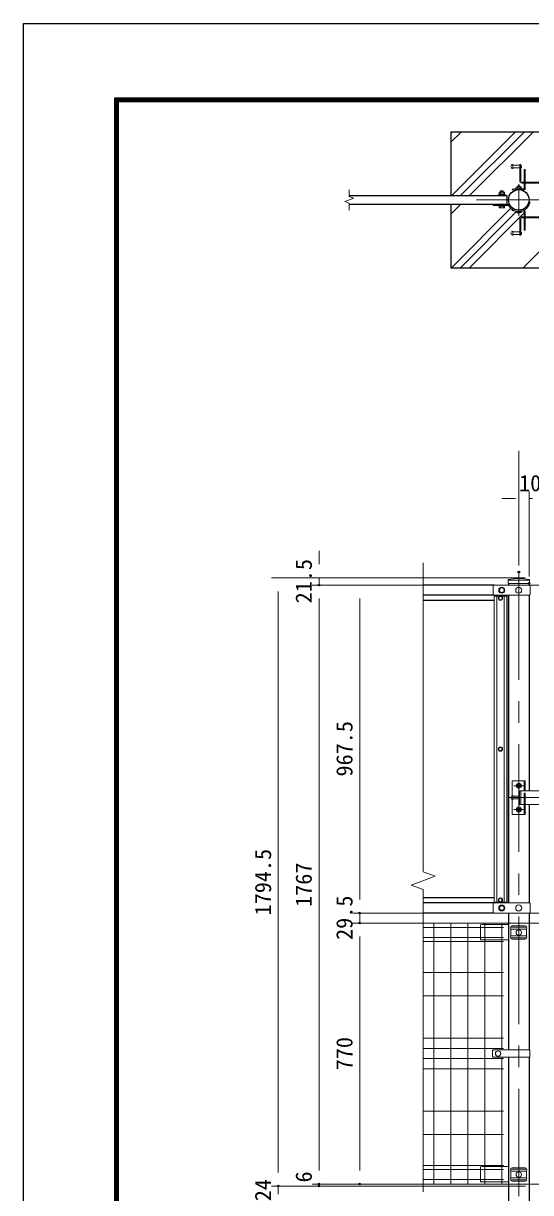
# Model space of a CAD drawing. Units: millimetres, scale not verified. Extents: x -4200 to 4200, y -2970 to 2970.
# Drawn here: x -4200 to -2704, y -480 to 2970 of the extents above; entities that cross this region are included whole.
import ezdxf
from ezdxf.enums import TextEntityAlignment as Align

# ---------------------------------------------------------------- set-up
doc = ezdxf.new("R2010")
doc.units = ezdxf.units.MM
doc.header["$LTSCALE"] = 10
doc.header["$PDMODE"] = 32
doc.header["$PDSIZE"] = 5
doc.linetypes.add('USER1', pattern=[50.8, 31.75, -6.35, 6.35, -6.35])
for name, color, linetype, lineweight in [('0-0_D-STR1', 1, 'Continuous', 25), ('0-1_D-STR-DIM', 7, 'Continuous', 13), ('0-3_Defpoints', 8, 'Continuous', 25), ('0-4_D-BMK', 2, 'USER1', 13), ('0-6_D-STR3', 3, 'Continuous', 13), ('0-8_D-DCR-HCH', 7, 'Continuous', 13), ('0-9_D-STR2', 7, 'Continuous', 13), ('0-A_D-STR4', 7, 'Continuous', 25), ('0-D_D-TTL', 7, 'Continuous', 25)]:
    doc.layers.add(name, color=color, linetype=linetype, lineweight=lineweight)
doc.styles.add('ＭＳ ゴシック', font='')
doc.styles.get('ＭＳ ゴシック').set_extended_font_data('MS Gothic')

msp = doc.modelspace()

# ---------------------------------------------------------------- linework, layer by layer
at = {"layer": '0-0_D-STR1'}
for p, q in [((-3239.03, 2436.31), (-2774.03, 2436.31)), ((-2812.03, 1312.83), (-3020.99, 1312.83)), ((-2769.28, 1318.04), (-2769.28, 1312.83)), ((-2708.78, 1318.04), (-2708.78, 1312.83)), ((-2812.03, 1282.83), (-3020.99, 1282.83)), ((-2774.03, 1282.83), (-2774.03, 375.34)), ((-2769.28, 1282.83), (-2769.28, 375.34)), ((-2708.78, 1282.83), (-2708.78, 705.83)), ((-2812.03, 1267.83), (-3020.99, 1267.83)), ((-2708.78, 665.83), (-2708.78, 375.34)), ((-2812.03, 390.33), (-3020.99, 390.33)), ((-2812.03, 375.33), (-3020.99, 375.33)), ((-2812.04, 345.33), (-3020.99, 345.33)), ((-2769.28, 345.33), (-2769.28, -58.66)), ((-2708.78, 345.33), (-2708.78, -58.66)), ((-2769.28, -79.66), (-2769.28, -784.17)), ((-2708.78, -79.66), (-2708.78, -784.17))]:
    msp.add_line(p, q, dxfattribs=at)
msp.add_lwpolyline([(-3239.03, 2462.31), (-2774.03, 2462.31), (-2774.03, 2436.31)], dxfattribs=at)
msp.add_circle((-2739.03, 2449.31), 30.25, dxfattribs=at)
at = {"layer": '0-1_D-STR-DIM'}
for p, q in [((-3252.24, 2444.5), (-3225.82, 2454.12)), ((-3239.03, 2458.93), (-3239.03, 2479.31)), ((-3225.82, 2454.12), (-3239.03, 2458.93)), ((-3239.03, 2439.69), (-3252.24, 2444.5)), ((-3239.03, 2419.31), (-3239.03, 2439.69)), ((-2739.03, 1371.07), (-2739.03, 1708.57)), ((-2708.78, 1338.04), (-2708.78, 1588.57)), ((-2748.78, 1568.57), (-2788.78, 1568.57)), ((-2708.78, 1568.57), (-2698.78, 1568.57)), ((-3328.12, 1374.33), (-3328.12, 1414.33)), ((-3020.99, 466.48), (-3020.99, 1378.83)), ((-2719.98, 1334.33), (-3468.12, 1334.33)), ((-2719.98, 1334.33), (-3348.12, 1334.33)), ((-2623.23, 1312.83), (-3348.12, 1312.83)), ((-2623.23, 1312.83), (-3348.12, 1312.83)), ((-3328.12, 1334.33), (-3328.12, 1312.83)), ((-2623.23, 1312.83), (-3228.12, 1312.83)), ((-3448.12, 1294.33), (-3448.12, -420.17)), ((-3328.12, 1272.83), (-3328.12, 1232.83)), ((-3328.12, 1272.83), (-3328.12, -414.17)), ((-3208.12, 1272.83), (-3208.12, 385.33)), ((-3056.23, 428), (-2985.75, 453.65)), ((-2985.75, 453.65), (-3020.99, 466.48)), ((-3208.12, 385.33), (-3208.12, 425.33)), ((-3020.99, 415.18), (-3056.23, 428)), ((-3020.99, -477.45), (-3020.99, 415.18)), ((-2623.23, 345.33), (-3228.12, 345.33)), ((-2623.23, 345.33), (-3228.12, 345.33)), ((-3208.12, 345.33), (-3208.12, 315.83)), ((-2651.28, 315.83), (-3228.12, 315.83)), ((-2651.28, 315.83), (-3228.12, 315.83)), ((-3208.12, 275.83), (-3208.12, 235.83)), ((-3208.12, 275.83), (-3208.12, -414.17)), ((-3328.12, -414.17), (-3328.12, -374.17)), ((-3448.12, -420.17), (-3448.12, -380.17)), ((-2718.78, -460.17), (-3468.12, -460.17)), ((-2718.78, -460.17), (-3468.12, -460.17)), ((-3448.12, -460.17), (-3448.12, -484.17)), ((-2651.28, -454.17), (-3348.12, -454.17)), ((-2651.28, -454.17), (-3348.12, -454.17)), ((-2718.78, -460.17), (-3348.12, -460.17)), ((-3328.12, -454.17), (-3328.12, -460.17)), ((-2651.28, -454.17), (-3228.12, -454.17))]:
    msp.add_line(p, q, dxfattribs=at)
at = {"layer": '0-3_Defpoints'}
for p in [(-2739.03, 1351.07), (-3328.12, 1312.83), (-2708.78, 1318.04), (-3208.12, 345.33), (-3208.12, 315.83), (-3448.12, -460.17), (-3328.12, -454.17), (-3328.12, -460.17), (-3208.12, -454.17)]:
    msp.add_point(p, dxfattribs=at)
at = {"layer": '0-4_D-BMK'}
for p, q in [((-2739.03, 2496.09), (-2739.03, 2402.54)), ((-2864.03, 2449.31), (-2614.03, 2449.31)), ((-2739.03, 1351.07), (-2739.03, -794.75)), ((-2739.03, 732.83), (-2739.03, 638.83)), ((-2753.15, 720.83), (-2724.91, 720.83)), ((-2767.99, 685.83), (-2646.94, 685.83)), ((-2753.15, 650.83), (-2724.91, 650.83))]:
    msp.add_line(p, q, dxfattribs=at)
at = {"layer": '0-6_D-STR3'}
for p, q in [((-2756.28, 2553.79), (-2756.28, 2541.79)), ((-2736.28, 2553.79), (-2733.28, 2553.79)), ((-2736.28, 2553.79), (-2736.28, 2504.79)), ((-2733.28, 2553.79), (-2733.28, 2504.79)), ((-2736.28, 2551.79), (-2756.28, 2551.79)), ((-2736.28, 2543.79), (-2756.28, 2543.79)), ((-2731.28, 2550.29), (-2733.28, 2550.29)), ((-2731.28, 2545.29), (-2733.28, 2545.29)), ((-2731.28, 2550.29), (-2731.28, 2545.29)), ((-2723.03, 2501.91), (-2723.03, 2538.55)), ((-2723.03, 2538.55), (-2720.03, 2538.55)), ((-2720.03, 2501.91), (-2720.03, 2538.55)), ((-2746.53, 2481.16), (-2746.53, 2486.96)), ((-2744.81, 2487.66), (-2733.26, 2487.66)), ((-2743.03, 2489.28), (-2741.95, 2490.36)), ((-2735.03, 2489.28), (-2743.03, 2489.28)), ((-2743.03, 2489.28), (-2743.03, 2487.66)), ((-2742.78, 2481.16), (-2742.78, 2486.96)), ((-2741.95, 2487.66), (-2741.95, 2490.36)), ((-2736.11, 2490.36), (-2741.95, 2490.36)), ((-2736.11, 2487.66), (-2736.11, 2490.36)), ((-2735.03, 2489.28), (-2736.11, 2490.36)), ((-2735.28, 2481.16), (-2735.28, 2486.96)), ((-2735.03, 2489.28), (-2735.03, 2487.66)), ((-2731.53, 2481.16), (-2731.53, 2486.96)), ((-2730.28, 2501.79), (-2653.28, 2501.79)), ((-2730.28, 2498.79), (-2653.28, 2498.79)), ((-2723.03, 2514.55), (-2720.03, 2514.55)), ((-2723.03, 2483.05), (-2723.03, 2498.91)), ((-2723.03, 2491.55), (-2720.03, 2491.55)), ((-2720.03, 2483.05), (-2720.03, 2498.91)), ((-2778.03, 2463.91), (-2800.03, 2463.91)), ((-2800.03, 2462.31), (-2800.03, 2463.91)), ((-2800.03, 2462.31), (-2800.03, 2463.91)), ((-2778.03, 2462.31), (-2800.03, 2462.31)), ((-2781.33, 2465.91), (-2796.73, 2465.91)), ((-2796.73, 2463.91), (-2796.73, 2465.91)), ((-2781.33, 2463.91), (-2796.73, 2463.91)), ((-2796.53, 2465.91), (-2796.53, 2471.71)), ((-2796.53, 2465.91), (-2781.53, 2465.91)), ((-2794.81, 2472.41), (-2783.26, 2472.41)), ((-2793.03, 2475.01), (-2792.03, 2476.01)), ((-2793.03, 2472.41), (-2793.03, 2475.01)), ((-2792.78, 2465.91), (-2792.78, 2471.71)), ((-2792.03, 2472.41), (-2792.03, 2476.01)), ((-2792.03, 2476.01), (-2786.03, 2476.01)), ((-2786.03, 2472.41), (-2786.03, 2476.01)), ((-2785.28, 2465.91), (-2785.28, 2471.71)), ((-2785.03, 2472.41), (-2785.03, 2475.01)), ((-2781.53, 2465.91), (-2781.53, 2471.71)), ((-2781.33, 2463.91), (-2781.33, 2465.91)), ((-2778.03, 2462.31), (-2778.03, 2463.91)), ((-2778.03, 2462.31), (-2778.03, 2463.91)), ((-2757.48, 2477.85), (-2758.03, 2480.8)), ((-2748.03, 2479.56), (-2730.03, 2479.56)), ((-2731.33, 2481.16), (-2746.73, 2481.16)), ((-2746.53, 2481.16), (-2731.53, 2481.16)), ((-2730.03, 2481.16), (-2730.03, 2479.56)), ((-2814.03, 2432.61), (-2814.03, 2435.81)), ((-2770.4, 2435.81), (-2814.03, 2435.81)), ((-2770.4, 2432.61), (-2814.03, 2432.61)), ((-2798.03, 2432.61), (-2798.03, 2431.01)), ((-2798.03, 2431.01), (-2780.03, 2431.01)), ((-2796.53, 2435.81), (-2796.53, 2436.31)), ((-2796.53, 2435.81), (-2781.53, 2435.81)), ((-2796.53, 2426.59), (-2796.53, 2431.01)), ((-2796.53, 2431.01), (-2781.53, 2431.01)), ((-2794.66, 2425.51), (-2783.4, 2425.51)), ((-2792.79, 2426.59), (-2792.79, 2431.01)), ((-2792.78, 2435.81), (-2792.78, 2436.31)), ((-2785.28, 2435.81), (-2785.28, 2436.31)), ((-2785.27, 2426.59), (-2785.27, 2431.01)), ((-2781.53, 2435.81), (-2781.53, 2436.31)), ((-2781.53, 2426.59), (-2781.53, 2431.01)), ((-2757.48, 2420.78), (-2758.03, 2417.83)), ((-2746.93, 2415.36), (-2731.13, 2415.36)), ((-2723.03, 2415.57), (-2723.03, 2399.71)), ((-2720.03, 2415.57), (-2720.03, 2399.71)), ((-2708.84, 2443.47), (-2705.7, 2442.86)), ((-2748.03, 2413.16), (-2748.03, 2414.26)), ((-2748.03, 2413.16), (-2730.03, 2413.16)), ((-2736.28, 2344.83), (-2736.28, 2393.83)), ((-2733.28, 2344.83), (-2733.28, 2393.83)), ((-2730.28, 2399.83), (-2653.28, 2399.83)), ((-2730.28, 2396.83), (-2653.28, 2396.83)), ((-2730.03, 2413.16), (-2730.03, 2414.26)), ((-2723.03, 2407.07), (-2720.03, 2407.07)), ((-2723.03, 2396.71), (-2723.03, 2360.07)), ((-2723.03, 2384.07), (-2720.03, 2384.07)), ((-2720.03, 2396.71), (-2720.03, 2360.07)), ((-2756.28, 2344.83), (-2756.28, 2356.83)), ((-2736.28, 2354.83), (-2756.28, 2354.83)), ((-2736.28, 2346.83), (-2756.28, 2346.83)), ((-2731.28, 2353.33), (-2733.28, 2353.33)), ((-2731.28, 2348.33), (-2733.28, 2348.33)), ((-2731.28, 2348.33), (-2731.28, 2353.33)), ((-2723.03, 2360.07), (-2720.03, 2360.07)), ((-2736.28, 2344.83), (-2733.28, 2344.83)), ((-2812.03, 1312.83), (-2707.7, 1312.83)), ((-2770.48, 1318.04), (-2770.48, 1328.91)), ((-2770.48, 1318.04), (-2707.58, 1318.04)), ((-2769.28, 1327.83), (-2708.78, 1327.83)), ((-2707.58, 1318.04), (-2707.58, 1328.91)), ((-2814.03, 1310.83), (-2814.03, 1284.83)), ((-2812.03, 1282.83), (-2707.7, 1282.83)), ((-2812.03, 1280.58), (-2774.03, 1280.58)), ((-2812.03, 1280.58), (-2812.03, 377.58)), ((-2804.03, 1280.58), (-2804.03, 377.58)), ((-2782.03, 1280.58), (-2782.03, 377.58)), ((-2774.03, 1280.58), (-2774.03, 377.58)), ((-2705.7, 1310.83), (-2705.7, 1284.83)), ((-2758.03, 735.83), (-2720.03, 735.83)), ((-2758.03, 691.27), (-2758.03, 735.83)), ((-2739.03, 728.91), (-2746.03, 724.87)), ((-2746.03, 716.79), (-2746.03, 724.87)), ((-2739.03, 728.91), (-2732.03, 724.87)), ((-2732.03, 716.79), (-2732.03, 724.87)), ((-2723.03, 705.83), (-2723.03, 735.83)), ((-2720.03, 705.83), (-2720.03, 735.83)), ((-2756.38, 679.83), (-2756.38, 691.83)), ((-2739.03, 712.74), (-2746.03, 716.79)), ((-2739.03, 712.74), (-2732.03, 716.79)), ((-2736.38, 705.83), (-2736.38, 665.83)), ((-2736.38, 705.83), (-2673.38, 705.83)), ((-2733.38, 705.83), (-2733.38, 665.83)), ((-2723.03, 698.83), (-2720.03, 698.83)), ((-2723.03, 698.83), (-2723.03, 635.83)), ((-2720.03, 698.83), (-2720.03, 635.83)), ((-2758.03, 635.83), (-2758.03, 680.38)), ((-2736.38, 689.83), (-2756.38, 689.83)), ((-2736.38, 681.83), (-2756.38, 681.83)), ((-2739.03, 658.91), (-2746.03, 654.87)), ((-2739.03, 658.91), (-2732.03, 654.87)), ((-2736.38, 665.83), (-2723.03, 665.83)), ((-2720.03, 665.83), (-2673.38, 665.83)), ((-2758.03, 635.83), (-2720.03, 635.83)), ((-2746.03, 654.87), (-2746.03, 646.79)), ((-2739.03, 642.74), (-2746.03, 646.79)), ((-2739.03, 642.74), (-2732.03, 646.79)), ((-2732.03, 654.87), (-2732.03, 646.79)), ((-2814.03, 373.33), (-2814.03, 347.33)), ((-2812.03, 377.58), (-2774.03, 377.58)), ((-2812.03, 375.33), (-2707.7, 375.33)), ((-2812.03, 345.33), (-2707.7, 345.33)), ((-2705.7, 373.33), (-2705.7, 347.33)), ((-2847.03, 311.83), (-2852.03, 310.83)), ((-2852.03, 310.83), (-2852.03, 267.01)), ((-2847.03, 311.83), (-2771.16, 311.83)), ((-2771.16, 311.83), (-2769.28, 310.91)), ((-2762.23, 303.83), (-2715.82, 303.83)), ((-2762.23, 297.83), (-2762.23, 277.83)), ((-2762.23, 297.83), (-2715.82, 297.83)), ((-2762.23, 277.83), (-2715.82, 277.83)), ((-2758.23, 307.83), (-2719.82, 307.83)), ((-2715.82, 297.83), (-2715.82, 277.83)), ((-2771.24, 266.01), (-2851.03, 266.01)), ((-2769.28, 266.43), (-2771.24, 266.01)), ((-2762.23, 271.83), (-2715.82, 271.83)), ((-2758.23, 267.83), (-2719.82, 267.83)), ((-2816.03, -60.66), (-2816.03, -77.66)), ((-2706.48, -58.66), (-2814.03, -58.66)), ((-2706.48, -58.66), (-2706.48, -79.66)), ((-2706.48, -79.66), (-2814.03, -79.66)), ((-2847.03, -402.17), (-2852.03, -403.17)), ((-2852.03, -403.17), (-2852.03, -446.99)), ((-2847.03, -402.17), (-2771.16, -402.17)), ((-2771.16, -402.17), (-2769.28, -403.09)), ((-2762.23, -410.17), (-2715.82, -410.17)), ((-2758.23, -406.17), (-2719.82, -406.17)), ((-2771.24, -447.99), (-2851.03, -447.99)), ((-2769.28, -447.57), (-2771.24, -447.99)), ((-2762.23, -416.17), (-2762.23, -436.17)), ((-2762.23, -416.17), (-2715.82, -416.17)), ((-2762.23, -436.17), (-2715.82, -436.17)), ((-2762.23, -442.17), (-2715.82, -442.17)), ((-2758.23, -446.17), (-2719.82, -446.17)), ((-2715.82, -416.17), (-2715.82, -436.17))]:
    msp.add_line(p, q, dxfattribs=at)
for points in [[(-2793.03, 2475.01), (-2785.03, 2475.01), (-2786.03, 2476.01)], [(-2730.03, 2481.16), (-2748.03, 2481.16), (-2748.03, 2479.56)], [(-2798.03, 2432.61), (-2780.03, 2432.61), (-2780.03, 2431.01)]]:
    msp.add_lwpolyline(points, dxfattribs=at)
for points in [[(-2798.8, 1274.33), (-2795.92, 1279.33), (-2790.14, 1279.33), (-2787.26, 1274.33), (-2790.14, 1269.33), (-2795.92, 1269.33)], [(-2796.53, 1297.83), (-2792.79, 1304.33), (-2785.27, 1304.33), (-2781.53, 1297.83), (-2785.27, 1291.33), (-2792.79, 1291.33)], [(-2798.8, 829.08), (-2795.92, 834.08), (-2790.14, 834.08), (-2787.26, 829.08), (-2790.14, 824.08), (-2795.92, 824.08)], [(-2798.8, 383.83), (-2795.92, 388.83), (-2790.14, 388.83), (-2787.26, 383.83), (-2790.14, 378.83), (-2795.92, 378.83)], [(-2796.53, 360.33), (-2792.79, 366.83), (-2785.27, 366.83), (-2781.53, 360.33), (-2785.27, 353.83), (-2792.79, 353.83)]]:
    msp.add_lwpolyline(points, close=True, dxfattribs=at)
for centre, radius in [((-2793.03, 1274.33), 6.25), ((-2789.03, 1297.83), 9), ((-2793.03, 1274.33), 5), ((-2789.03, 1297.83), 6.5), ((-2739.03, 1297.83), 9), ((-2793.03, 829.08), 6.25), ((-2793.03, 829.08), 5), ((-2739.03, 720.83), 7), ((-2739.03, 720.83), 4), ((-2739.03, 720.83), 3.5), ((-2739.03, 650.83), 7), ((-2739.03, 650.83), 4), ((-2739.03, 650.83), 3.5), ((-2793.03, 383.83), 6.25), ((-2793.03, 383.83), 5), ((-2789.03, 360.33), 9), ((-2789.03, 360.33), 6.5), ((-2739.03, 360.33), 9), ((-2739.03, 287.83), 8), ((-2800.03, -69.16), 8), ((-2739.03, -426.17), 8)]:
    msp.add_circle(centre, radius, dxfattribs=at)
for centre, radius, start, end in [((-2756.28, 2547.79), 6, 90, 270), ((-2744.65, 2484.82), 2.85, 48.83491, 131.16509), ((-2739.03, 2477.27), 10.39, 68.85295, 111.14705), ((-2730.28, 2504.79), 6, 180, 270), ((-2733.4, 2484.82), 2.85, 48.86505, 131.13495), ((-2730.28, 2504.79), 3, 180, 270), ((-2794.65, 2469.57), 2.85, 48.83491, 131.16509), ((-2789.03, 2462.02), 10.39, 68.85295, 111.14705), ((-2783.4, 2469.57), 2.85, 48.86505, 131.13495), ((-2739.03, 2379.56), 103, 94.17572, 100.63), ((-2739.03, 2379.56), 100, 82.02413, 100.63), ((-2739.03, 2379.56), 103, 82.02413, 85.82428), ((-2724.53, 2483.05), 4.5, 262.02413, 0), ((-2724.53, 2483.05), 1.5, 262.02413, 0), ((-2794.66, 2427.67), 2.16, 210, 330), ((-2789.03, 2432.59), 7.08, 237.93138, 302.06862), ((-2783.4, 2427.67), 2.16, 210, 330), ((-2770.4, 2429.41), 6.4, 32.38911, 90), ((-2770.4, 2429.41), 3.2, 32.38911, 90), ((-2739.03, 2449.31), 33.95, 212.38911, 349.04288), ((-2739.03, 2449.31), 30.75, 212.38911, 349.04288), ((-2739.03, 2519.06), 103, 259.37, 265.3625), ((-2739.03, 2519.06), 100, 259.37, 259.41144), ((-2739.03, 2519.06), 100, 259.37, 259.41144), ((-2746.93, 2414.26), 1.1, 90, 180), ((-2731.13, 2414.26), 1.1, 0, 90), ((-2739.03, 2519.06), 103, 274.6375, 277.97587), ((-2724.53, 2415.57), 1.5, 0, 97.97587), ((-2724.53, 2415.57), 4.5, 0, 64.1175), ((-2739.03, 2427.44), 16.88, 237.77316, 302.22684), ((-2730.28, 2393.83), 6, 90, 180), ((-2730.28, 2393.83), 3, 90, 180), ((-2756.28, 2350.83), 6, 90, 270), ((-2812.03, 1310.83), 2, 90, 180), ((-2739.03, 1172.04), 160, 78.66399, 101.33601), ((-2707.7, 1310.83), 2, 0, 90), ((-2812.03, 1284.83), 2, 180, 270), ((-2707.7, 1284.83), 2, 270, 0), ((-2755.28, 685.83), 6.1, 100.38886, 259.61115), ((-2812.03, 373.33), 2, 90, 180), ((-2812.03, 347.33), 2, 180, 270), ((-2707.7, 373.33), 2, 0, 90), ((-2707.7, 347.33), 2, 270, 0), ((-2756.98, 300.83), 6.05, 150.26731, 209.73269), ((-2756.96, 274.83), 6.07, 150.37394, 209.62606), ((-2758.23, 303.83), 4, 90, 180), ((-2719.82, 303.83), 4, 0, 90), ((-2721.08, 300.83), 6.05, 330.26731, 29.73269), ((-2721.1, 274.83), 6.07, 330.37394, 29.62606), ((-2851.03, 267.01), 1, 180, 270), ((-2758.23, 271.83), 4, 180, 270), ((-2719.82, 271.83), 4, 270, 0), ((-2814.03, -60.66), 2, 90, 180), ((-2814.03, -77.66), 2, 180, 270), ((-2756.98, -413.17), 6.05, 150.26731, 209.73269), ((-2758.23, -410.17), 4, 90, 180), ((-2719.82, -410.17), 4, 0, 90), ((-2721.08, -413.17), 6.05, 330.26731, 29.73269), ((-2851.03, -446.99), 1, 180, 270), ((-2756.96, -439.17), 6.07, 150.37394, 209.62606), ((-2758.23, -442.17), 4, 180, 270), ((-2719.82, -442.17), 4, 270, 0), ((-2721.1, -439.17), 6.07, 330.37394, 29.62606)]:
    msp.add_arc(centre, radius, start, end, dxfattribs=at)
at = {"layer": '0-8_D-DCR-HCH'}
for p, q in [((-2939.03, 2619.27), (-2908.99, 2649.31)), ((-2939.03, 2645.79), (-2935.5, 2649.31)), ((-2936.89, 2462.31), (-2749.89, 2649.31)), ((-2910.37, 2462.31), (-2723.37, 2649.31)), ((-2883.86, 2462.31), (-2696.86, 2649.31)), ((-2939.03, 2407.14), (-2909.86, 2436.31)), ((-2939.03, 2433.66), (-2936.37, 2436.31)), ((-2937.76, 2249.31), (-2762.3, 2424.77)), ((-2747.39, 2413.16), (-2744.58, 2415.97)), ((-2725.63, 2249.31), (-2539.03, 2435.91)), ((-2911.24, 2249.31), (-2747.61, 2412.95)), ((-2884.72, 2249.31), (-2720.04, 2414))]:
    msp.add_line(p, q, dxfattribs=at)
at = {"layer": '0-9_D-STR2'}
for p, q in [((-2784.03, 315.83), (-3020.99, 315.83)), ((-2989.03, -454.17), (-2989.03, 315.83)), ((-2939.03, -454.17), (-2939.03, 315.83)), ((-2889.03, -454.17), (-2889.03, 315.83)), ((-2839.03, -454.17), (-2839.03, 315.83)), ((-2789.03, -58.66), (-2789.03, 315.83)), ((-2784.03, 302.73), (-3020.99, 302.73)), ((-2784.03, 272.93), (-3020.99, 272.93)), ((-2784.03, 261.07), (-3020.99, 261.07)), ((-2784.03, 169.83), (-3020.99, 169.83)), ((-2784.03, 100.83), (-3020.99, 100.83)), ((-2784.03, -24.17), (-3020.99, -24.17)), ((-2784.03, -54.17), (-3020.99, -54.17)), ((-2784.03, -84.17), (-3020.99, -84.17)), ((-2789.03, -454.17), (-2789.03, -79.66)), ((-2784.03, -114.17), (-3020.99, -114.17)), ((-2784.03, -239.17), (-3020.99, -239.17)), ((-2784.03, -308.17), (-3020.99, -308.17)), ((-2784.03, -399.42), (-3020.99, -399.42)), ((-2784.03, -411.27), (-3020.99, -411.27)), ((-2784.03, -441.07), (-3020.99, -441.07)), ((-2784.03, -454.17), (-3020.99, -454.17))]:
    msp.add_line(p, q, dxfattribs=at)
at = {"layer": '0-A_D-STR4'}
msp.add_line((-2939.03, 2649.31), (-2939.03, 2462.31), dxfattribs=at)
for points in [[(-2539.03, 2462.31), (-2539.03, 2649.31), (-2939.03, 2649.31)], [(-2939.03, 2436.31), (-2939.03, 2249.31), (-2539.03, 2249.31), (-2539.03, 2436.31)]]:
    msp.add_lwpolyline(points, dxfattribs=at)
at = {"layer": '0-D_D-TTL', "color": 2}
msp.add_lwpolyline([(-4199.92, 2970.12), (4200.08, 2970.12), (4200.08, -2969.88), (-4199.92, -2969.88)], close=True, dxfattribs=at)
at = {"layer": '0-D_D-TTL'}
for points in [[(-3929.92, 2750.12), (3930.08, 2750.12), (3930.08, -2749.88), (-3929.92, -2749.88)], [(-3927.42, 2747.62), (3927.58, 2747.62), (3927.58, -2747.38), (-3927.42, -2747.38)], [(-3924.92, 2745.12), (3925.08, 2745.12), (3925.08, -2744.88), (-3924.92, -2744.88)], [(-3922.42, 2742.62), (3922.58, 2742.62), (3922.58, -2742.38), (-3922.42, -2742.38)], [(-3919.92, 2740.12), (3920.08, 2740.12), (3920.08, -2739.88), (-3919.92, -2739.88)]]:
    msp.add_lwpolyline(points, close=True, dxfattribs=at)

# ---------------------------------------------------------------- texts
at = {"layer": '0-1_D-STR-DIM', "style": 'ＭＳ ゴシック'}
msp.add_text('10', height=48.09, dxfattribs=at).set_placement((-2738.18, 1575.32), align=Align.BOTTOM_LEFT)
for s, p in [('21.5', (-3334.87, 1258.98)), ('967.5', (-3214.87, 748.1)), ('1794.5', (-3454.87, 338.33)), ('1767', (-3334.87, 363.33)), ('29.5', (-3214.87, 265.98)), ('770', (-3214.87, -118.67)), ('24', (-3454.87, -505.05)), ('6', (-3334.87, -449.66))]:
    msp.add_text(s, height=48.09, rotation=90, dxfattribs=at).set_placement(p, align=Align.BOTTOM_LEFT)

doc.saveas('drawing.dxf')
